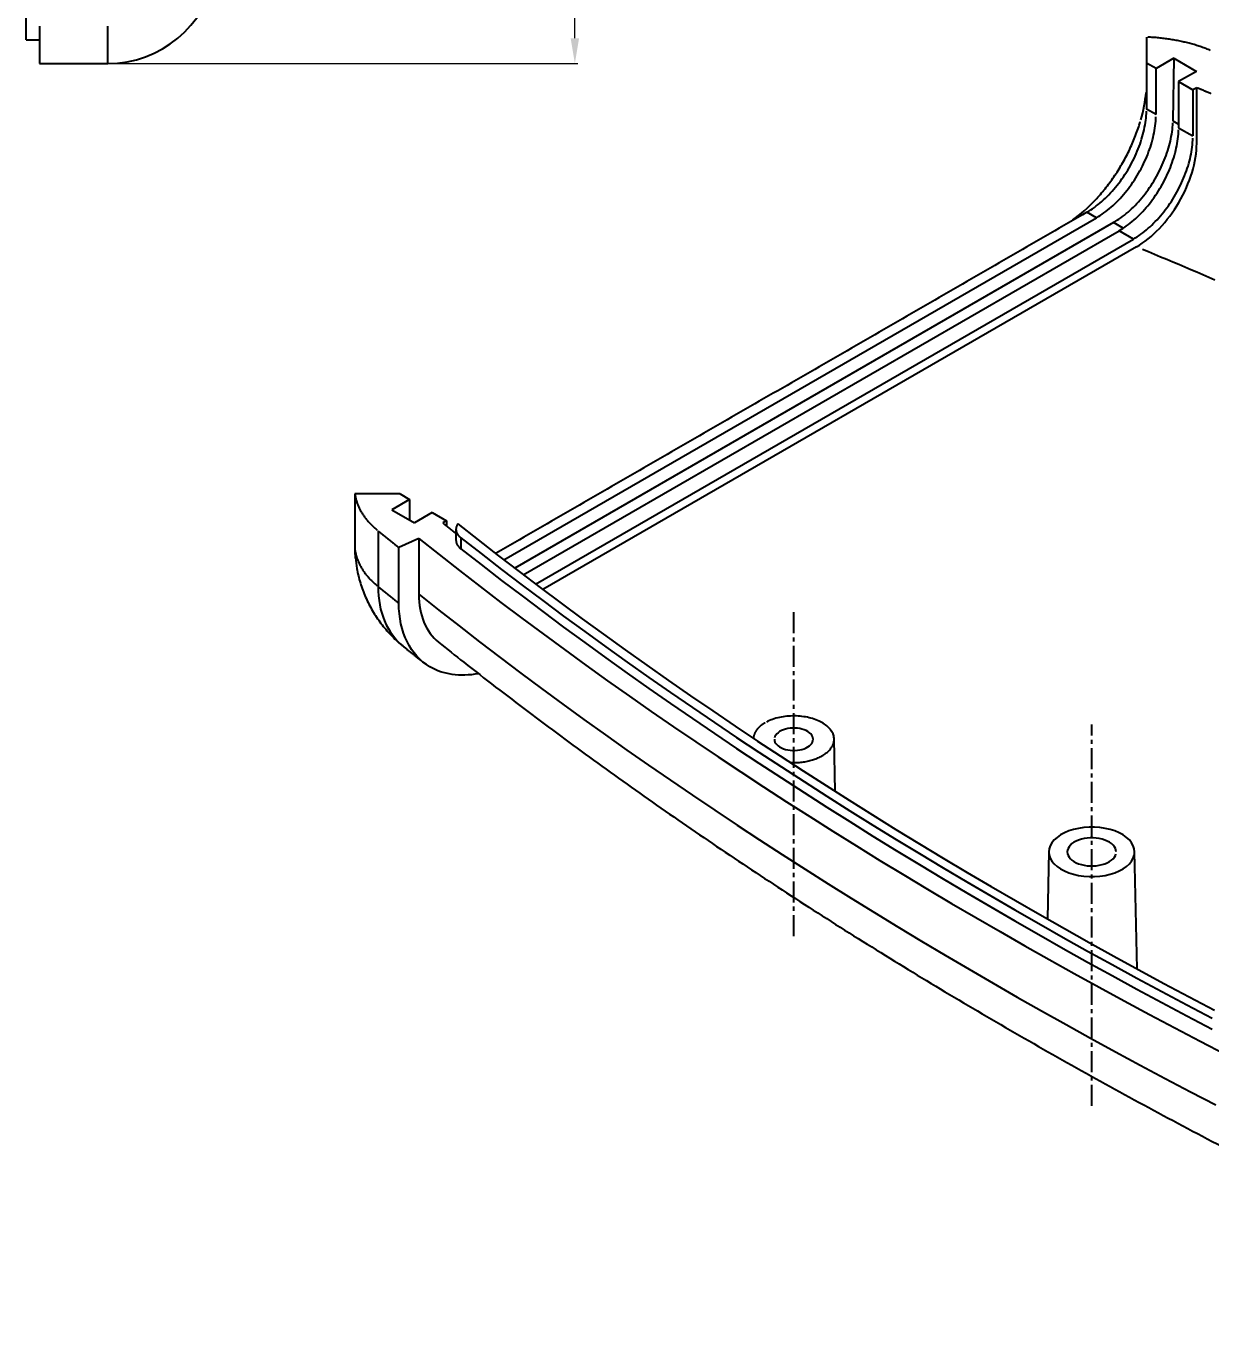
# Model space of a CAD drawing. Extents: x 129 to 859, y 362 to 693.
# Drawn here: x 349 to 419.3, y 374.2 to 451.8 of the extents above; entities that cross this region are included whole.
import ezdxf

# ---------------------------------------------------------------- set-up
doc = ezdxf.new("R2010")
doc.units = 0
doc.header["$MEASUREMENT"] = 0
doc.linetypes.add('CENTER', pattern=[2, 1.25, -0.25, 0.25, -0.25])
doc.layers.add('1', color=7, linetype='Continuous')
doc.layers.add('12', color=7, linetype='Continuous')
doc.dimstyles.get("Standard").update_dxf_attribs({"dimtxt": 0.18, "dimasz": 0.18, "dimexe": 0.18, "dimexo": 0.0625, "dimgap": 0.09, "dimtad": 0, "dimtih": 1, "dimtoh": 1, "dimdec": 4, "dimzin": 0, "dimdsep": 46, "dimtxsty": 'Standard', "dimcen": 0.09, "dimadec": 0, "dimazin": 0, "dimtfac": 1, "dimtdec": 4, "dimtofl": 0, "dimtmove": 0, "dimatfit": 3, "dimfxl": 0, "dimtolj": 1, "dimtzin": 0, "dimarcsym": 0})

# ---------------------------------------------------------------- blocks, each defined once
blk = doc.blocks.new('*D9')
at = {"color": 0, "linetype": 'Continuous', "lineweight": 0}
for p, q in [((349.824, 525.616), (381.736, 525.616)), ((381.556, 524.116), (381.556, 489.706)), ((381.556, 451.116), (381.556, 485.526)), ((349.824, 449.616), (381.736, 449.616))]:
    blk.add_line(p, q, dxfattribs=at)
for points in [[(381.306, 524.116), (381.806, 524.116), (381.556, 525.616)], [(381.306, 451.116), (381.806, 451.116), (381.556, 449.616)]]:
    blk.add_solid(points, dxfattribs=at)
at = {"layer": 'Defpoints', "color": 0, "linetype": 'Continuous', "lineweight": 0}
for p in [(349.762, 525.616), (349.762, 449.616), (381.556, 449.616)]:
    blk.add_point(p, dxfattribs=at)
at = {"color": 0, "linetype": 'Continuous', "lineweight": 0, "insert": (381.556, 487.616), "char_height": 4, "attachment_point": 5}
blk.add_mtext('\\A1;76.00', dxfattribs=at)

msp = doc.modelspace()

# ---------------------------------------------------------------- linework, layer by layer
at = {"layer": '1', "color": 43, "linetype": 'CENTER'}
for p, q in [((394.556, 397.772), (394.556, 417.042)), ((412.257, 387.686), (412.257, 410.349))]:
    msp.add_line(p, q, dxfattribs=at)
at = {"layer": '12', "color": 252, "linetype": 'Continuous'}
for p, q in [((348.962, 451.016), (348.962, 454.924)), ((349.762, 451.838), (349.762, 449.616)), ((353.812, 449.616), (353.812, 451.838)), ((415.51, 451.191), (415.51, 449.641)), ((348.962, 451.016), (349.762, 451.016)), ((349.762, 449.616), (353.812, 449.616)), ((416.075, 449.315), (415.51, 449.641)), ((415.51, 449.641), (415.51, 446.906)), ((417.136, 449.927), (416.075, 449.315)), ((417.136, 449.927), (417.08, 446.218)), ((417.136, 449.927), (418.48, 449.151)), ((416.075, 446.579), (416.075, 449.315)), ((418.48, 449.151), (417.419, 448.539)), ((417.419, 448.539), (418.267, 448.049)), ((417.419, 448.539), (417.419, 445.804)), ((418.492, 448.179), (418.267, 448.049)), ((418.267, 448.049), (418.267, 445.314)), ((418.492, 444.872), (418.492, 448.179)), ((416.075, 446.579), (415.51, 446.906)), ((417.08, 446.218), (417.419, 446.022)), ((417.419, 445.804), (418.267, 445.314)), ((377.334, 420.13), (412.54, 440.456)), ((412.54, 440.456), (411.974, 440.782)), ((413.545, 440.165), (377.982, 419.633)), ((378.49, 419.245), (413.883, 439.68)), ((414.127, 439.83), (413.545, 440.165)), ((414.732, 439.19), (413.883, 439.68)), ((379.223, 418.689), (414.732, 439.19)), ((414.91, 438.721), (379.653, 418.366)), ((371.174, 424.044), (368.491, 424.044)), ((368.491, 424.044), (368.491, 421.309)), ((371.174, 424.044), (371.74, 423.717)), ((371.74, 423.717), (370.679, 423.105)), ((371.74, 423.717), (371.74, 422.493)), ((370.679, 423.105), (372.023, 422.329)), ((373.083, 422.942), (372.023, 422.329)), ((373.083, 422.942), (373.932, 422.452)), ((373.932, 422.452), (373.707, 422.322)), ((373.932, 422.452), (373.932, 422.143)), ((369.867, 421.847), (369.867, 418.54)), ((374.494, 421.947), (374.494, 421.294)), ((372.281, 421.391), (371.098, 420.858)), ((371.098, 417.551), (371.098, 420.858)), ((372.281, 421.391), (372.281, 418.085)), ((374.785, 421.434), (374.785, 420.781)), ((397.023, 406.369), (396.956, 409.484)), ((409.708, 402.792), (409.623, 398.791)), ((414.955, 395.824), (414.806, 402.792))]:
    msp.add_line(p, q, dxfattribs=at)
for points in [[(419.315, 450.396, 0), (419.249, 450.423, 0), (419.181, 450.45, 0), (419.113, 450.476, 0), (419.045, 450.502, 0), (418.976, 450.528, 0), (418.906, 450.553, 0), (418.836, 450.578, 0), (418.766, 450.602, 0), (418.695, 450.626, 0), (418.624, 450.649, 0), (418.552, 450.672, 0), (418.48, 450.695, 0), (418.408, 450.717, 0), (418.335, 450.738, 0), (418.261, 450.759, 0), (418.187, 450.78, 0), (418.113, 450.8, 0), (418.039, 450.82, 0), (417.964, 450.839, 0), (417.889, 450.858, 0), (417.813, 450.876, 0), (417.737, 450.894, 0), (417.661, 450.911, 0), (417.584, 450.928, 0), (417.507, 450.944, 0), (417.43, 450.96, 0), (417.352, 450.975, 0), (417.275, 450.99, 0), (417.197, 451.005, 0), (417.118, 451.019, 0), (417.04, 451.032, 0), (416.961, 451.045, 0), (416.882, 451.057, 0), (416.802, 451.069, 0), (416.723, 451.08, 0), (416.643, 451.091, 0), (416.563, 451.102, 0), (416.483, 451.112, 0), (416.403, 451.121, 0), (416.322, 451.13, 0), (416.241, 451.138, 0), (416.161, 451.146, 0), (416.08, 451.153, 0), (415.999, 451.16, 0), (415.917, 451.167, 0), (415.836, 451.172, 0), (415.755, 451.178, 0), (415.673, 451.183, 0), (415.591, 451.187, 0)], [(419.353, 447.819, 0), (419.329, 447.829, 0), (419.304, 447.839, 0), (419.279, 447.85, 0), (419.255, 447.86, 0), (419.23, 447.87, 0), (419.206, 447.88, 0), (419.181, 447.891, 0), (419.157, 447.901, 0), (419.132, 447.911, 0), (419.107, 447.922, 0), (419.083, 447.932, 0), (419.058, 447.942, 0), (419.034, 447.953, 0), (419.009, 447.963, 0), (418.984, 447.973, 0), (418.96, 447.983, 0), (418.935, 447.994, 0), (418.911, 448.004, 0), (418.886, 448.014, 0), (418.861, 448.025, 0), (418.837, 448.035, 0), (418.812, 448.045, 0), (418.787, 448.055, 0), (418.763, 448.066, 0), (418.738, 448.076, 0), (418.714, 448.086, 0), (418.689, 448.096, 0), (418.664, 448.107, 0), (418.64, 448.117, 0), (418.615, 448.127, 0), (418.59, 448.138, 0), (418.566, 448.148, 0), (418.541, 448.158, 0), (418.517, 448.168, 0)], [(411.974, 440.782, 0), (412.085, 440.848, 0), (412.196, 440.918, 0), (412.307, 440.992, 0), (412.417, 441.07, 0), (412.527, 441.152, 0), (412.637, 441.237, 0), (412.745, 441.326, 0), (412.853, 441.418, 0), (412.961, 441.514, 0), (413.067, 441.613, 0), (413.172, 441.715, 0), (413.276, 441.82, 0), (413.378, 441.929, 0), (413.48, 442.04, 0), (413.579, 442.154, 0), (413.677, 442.271, 0), (413.774, 442.39, 0), (413.869, 442.511, 0), (413.961, 442.635, 0), (414.052, 442.762, 0), (414.141, 442.89, 0), (414.228, 443.02, 0), (414.312, 443.152, 0), (414.394, 443.286, 0), (414.474, 443.421, 0), (414.551, 443.558, 0), (414.626, 443.696, 0), (414.698, 443.835, 0), (414.768, 443.975, 0), (414.834, 444.116, 0), (414.898, 444.258, 0), (414.959, 444.401, 0), (415.017, 444.543, 0), (415.072, 444.687, 0), (415.124, 444.83, 0), (415.173, 444.973, 0), (415.219, 445.117, 0), (415.261, 445.26, 0), (415.301, 445.402, 0), (415.337, 445.544, 0), (415.369, 445.686, 0), (415.399, 445.826, 0), (415.425, 445.966, 0), (415.447, 446.105, 0), (415.466, 446.242, 0), (415.482, 446.378, 0), (415.494, 446.513, 0), (415.503, 446.646, 0), (415.508, 446.777, 0)], [(412.54, 440.456, 0), (412.651, 440.522, 0), (412.762, 440.592, 0), (412.873, 440.666, 0), (412.983, 440.744, 0), (413.093, 440.825, 0), (413.202, 440.91, 0), (413.311, 440.999, 0), (413.419, 441.091, 0), (413.526, 441.187, 0), (413.632, 441.286, 0), (413.737, 441.388, 0), (413.841, 441.494, 0), (413.944, 441.602, 0), (414.045, 441.713, 0), (414.145, 441.827, 0), (414.243, 441.944, 0), (414.34, 442.063, 0), (414.434, 442.185, 0), (414.527, 442.309, 0), (414.618, 442.435, 0), (414.707, 442.563, 0), (414.793, 442.694, 0), (414.878, 442.826, 0), (414.96, 442.959, 0), (415.04, 443.095, 0), (415.117, 443.231, 0), (415.192, 443.369, 0), (415.264, 443.509, 0), (415.333, 443.649, 0), (415.4, 443.79, 0), (415.464, 443.932, 0), (415.525, 444.074, 0), (415.583, 444.217, 0), (415.638, 444.36, 0), (415.69, 444.503, 0), (415.739, 444.647, 0), (415.785, 444.79, 0), (415.827, 444.933, 0), (415.866, 445.076, 0), (415.902, 445.218, 0), (415.935, 445.359, 0), (415.964, 445.5, 0), (415.99, 445.64, 0), (416.013, 445.778, 0), (416.032, 445.916, 0), (416.047, 446.052, 0), (416.06, 446.186, 0), (416.068, 446.319, 0), (416.074, 446.45, 0)], [(412.483, 441.525, 0), (412.556, 441.604, 0), (412.628, 441.683, 0), (412.7, 441.763, 0), (412.771, 441.844, 0), (412.842, 441.927, 0), (412.912, 442.01, 0), (412.981, 442.094, 0), (413.05, 442.179, 0), (413.118, 442.265, 0), (413.185, 442.352, 0), (413.252, 442.439, 0), (413.318, 442.528, 0), (413.384, 442.617, 0), (413.448, 442.707, 0), (413.512, 442.798, 0), (413.575, 442.89, 0), (413.638, 442.982, 0), (413.699, 443.075, 0), (413.76, 443.169, 0), (413.82, 443.263, 0), (413.879, 443.358, 0), (413.938, 443.454, 0), (413.995, 443.55, 0), (414.052, 443.646, 0), (414.107, 443.743, 0), (414.162, 443.841, 0), (414.216, 443.939, 0), (414.269, 444.038, 0), (414.321, 444.137, 0), (414.372, 444.236, 0), (414.422, 444.336, 0), (414.471, 444.436, 0), (414.519, 444.537, 0), (414.566, 444.637, 0), (414.612, 444.738, 0), (414.657, 444.839, 0), (414.701, 444.941, 0), (414.744, 445.043, 0), (414.786, 445.144, 0), (414.826, 445.246, 0), (414.866, 445.348, 0), (414.904, 445.45, 0), (414.942, 445.553, 0), (414.978, 445.655, 0), (415.013, 445.757, 0), (415.047, 445.859, 0), (415.08, 445.961, 0), (415.112, 446.064, 0), (415.142, 446.166, 0)], [(413.545, 440.165, 0), (413.655, 440.231, 0), (413.765, 440.3, 0), (413.874, 440.373, 0), (413.984, 440.45, 0), (414.092, 440.53, 0), (414.201, 440.614, 0), (414.308, 440.702, 0), (414.415, 440.793, 0), (414.521, 440.887, 0), (414.626, 440.985, 0), (414.73, 441.086, 0), (414.833, 441.189, 0), (414.935, 441.296, 0), (415.035, 441.406, 0), (415.134, 441.518, 0), (415.231, 441.633, 0), (415.327, 441.75, 0), (415.421, 441.87, 0), (415.513, 441.992, 0), (415.604, 442.117, 0), (415.692, 442.243, 0), (415.778, 442.371, 0), (415.862, 442.502, 0), (415.944, 442.633, 0), (416.024, 442.767, 0), (416.101, 442.902, 0), (416.175, 443.038, 0), (416.247, 443.175, 0), (416.317, 443.313, 0), (416.384, 443.453, 0), (416.448, 443.593, 0), (416.509, 443.733, 0), (416.568, 443.874, 0), (416.623, 444.016, 0), (416.676, 444.158, 0), (416.725, 444.299, 0), (416.772, 444.441, 0), (416.815, 444.583, 0), (416.855, 444.724, 0), (416.892, 444.865, 0), (416.926, 445.005, 0), (416.957, 445.144, 0), (416.984, 445.283, 0), (417.008, 445.42, 0), (417.028, 445.557, 0), (417.046, 445.692, 0), (417.059, 445.826, 0), (417.07, 445.958, 0), (417.077, 446.089, 0)], [(413.883, 439.68, 0), (413.994, 439.746, 0), (414.105, 439.816, 0), (414.216, 439.89, 0), (414.326, 439.968, 0), (414.436, 440.049, 0), (414.546, 440.135, 0), (414.655, 440.223, 0), (414.763, 440.316, 0), (414.87, 440.411, 0), (414.976, 440.51, 0), (415.081, 440.613, 0), (415.185, 440.718, 0), (415.287, 440.826, 0), (415.389, 440.938, 0), (415.488, 441.052, 0), (415.587, 441.168, 0), (415.683, 441.287, 0), (415.778, 441.409, 0), (415.871, 441.533, 0), (415.961, 441.659, 0), (416.05, 441.788, 0), (416.137, 441.918, 0), (416.221, 442.05, 0), (416.304, 442.184, 0), (416.383, 442.319, 0), (416.461, 442.456, 0), (416.535, 442.594, 0), (416.608, 442.733, 0), (416.677, 442.873, 0), (416.744, 443.014, 0), (416.808, 443.156, 0), (416.868, 443.298, 0), (416.927, 443.441, 0), (416.982, 443.584, 0), (417.034, 443.728, 0), (417.082, 443.871, 0), (417.128, 444.014, 0), (417.171, 444.157, 0), (417.21, 444.3, 0), (417.246, 444.442, 0), (417.278, 444.584, 0), (417.308, 444.724, 0), (417.334, 444.864, 0), (417.356, 445.002, 0), (417.375, 445.14, 0), (417.391, 445.276, 0), (417.403, 445.41, 0), (417.412, 445.543, 0), (417.417, 445.674, 0)], [(414.732, 439.19, 0), (414.843, 439.256, 0), (414.954, 439.326, 0), (415.065, 439.4, 0), (415.175, 439.478, 0), (415.285, 439.56, 0), (415.394, 439.645, 0), (415.503, 439.734, 0), (415.611, 439.826, 0), (415.718, 439.922, 0), (415.824, 440.021, 0), (415.929, 440.123, 0), (416.033, 440.228, 0), (416.136, 440.336, 0), (416.237, 440.448, 0), (416.337, 440.562, 0), (416.435, 440.678, 0), (416.532, 440.798, 0), (416.626, 440.919, 0), (416.719, 441.043, 0), (416.81, 441.169, 0), (416.899, 441.298, 0), (416.986, 441.428, 0), (417.07, 441.56, 0), (417.152, 441.694, 0), (417.232, 441.829, 0), (417.309, 441.966, 0), (417.384, 442.104, 0), (417.456, 442.243, 0), (417.525, 442.383, 0), (417.592, 442.524, 0), (417.656, 442.666, 0), (417.717, 442.808, 0), (417.775, 442.951, 0), (417.83, 443.094, 0), (417.882, 443.238, 0), (417.931, 443.381, 0), (417.977, 443.524, 0), (418.019, 443.668, 0), (418.058, 443.81, 0), (418.094, 443.952, 0), (418.127, 444.094, 0), (418.156, 444.234, 0), (418.182, 444.374, 0), (418.205, 444.513, 0), (418.224, 444.65, 0), (418.24, 444.786, 0), (418.252, 444.92, 0), (418.26, 445.053, 0), (418.266, 445.184, 0)], [(419.574, 436.752, 0), (419.218, 436.905, 0), (418.861, 437.058, 0), (418.503, 437.211, 0), (418.146, 437.363, 0), (417.787, 437.515, 0), (417.429, 437.667, 0), (417.07, 437.818, 0), (416.711, 437.969, 0), (416.351, 438.12, 0), (415.992, 438.271, 0), (415.631, 438.421, 0), (415.271, 438.571, 0)], [(368.491, 424.044, 0), (368.497, 423.997, 0), (368.504, 423.95, 0), (368.513, 423.903, 0), (368.522, 423.856, 0), (368.532, 423.809, 0), (368.543, 423.762, 0), (368.555, 423.715, 0), (368.567, 423.668, 0), (368.581, 423.622, 0), (368.595, 423.575, 0), (368.611, 423.528, 0), (368.627, 423.482, 0), (368.644, 423.436, 0), (368.662, 423.39, 0), (368.681, 423.344, 0), (368.701, 423.298, 0), (368.721, 423.252, 0), (368.743, 423.206, 0), (368.765, 423.161, 0), (368.788, 423.115, 0), (368.812, 423.07, 0), (368.837, 423.025, 0), (368.863, 422.98, 0), (368.89, 422.935, 0), (368.917, 422.891, 0), (368.945, 422.846, 0), (368.975, 422.802, 0), (369.005, 422.758, 0), (369.035, 422.714, 0), (369.067, 422.671, 0), (369.099, 422.627, 0), (369.133, 422.584, 0), (369.167, 422.541, 0), (369.202, 422.498, 0), (369.237, 422.455, 0), (369.274, 422.413, 0), (369.311, 422.371, 0), (369.349, 422.329, 0), (369.388, 422.287, 0), (369.428, 422.246, 0), (369.468, 422.205, 0), (369.51, 422.164, 0), (369.552, 422.123, 0), (369.594, 422.083, 0), (369.638, 422.043, 0), (369.682, 422.003, 0), (369.727, 421.964, 0), (369.773, 421.924, 0), (369.82, 421.885, 0)], [(369.867, 421.847, 0), (369.891, 421.827, 0), (369.916, 421.807, 0), (369.941, 421.787, 0), (369.965, 421.767, 0), (369.99, 421.748, 0), (370.014, 421.728, 0), (370.039, 421.708, 0), (370.063, 421.688, 0), (370.088, 421.668, 0), (370.112, 421.649, 0), (370.137, 421.629, 0), (370.162, 421.609, 0), (370.186, 421.589, 0), (370.211, 421.569, 0), (370.235, 421.55, 0), (370.26, 421.53, 0), (370.284, 421.51, 0), (370.309, 421.49, 0), (370.334, 421.47, 0), (370.358, 421.451, 0), (370.383, 421.431, 0), (370.408, 421.411, 0), (370.432, 421.391, 0), (370.457, 421.371, 0), (370.481, 421.352, 0), (370.506, 421.332, 0), (370.531, 421.312, 0), (370.555, 421.292, 0), (370.58, 421.273, 0), (370.605, 421.253, 0), (370.629, 421.233, 0), (370.654, 421.213, 0), (370.679, 421.194, 0), (370.703, 421.174, 0), (370.728, 421.154, 0), (370.753, 421.134, 0), (370.777, 421.115, 0), (370.802, 421.095, 0), (370.827, 421.075, 0), (370.851, 421.055, 0), (370.876, 421.036, 0), (370.901, 421.016, 0), (370.925, 420.996, 0), (370.95, 420.976, 0), (370.975, 420.957, 0), (371, 420.937, 0), (371.024, 420.917, 0), (371.049, 420.897, 0), (371.074, 420.878, 0)], [(373.707, 422.322, 0), (373.723, 422.31, 0), (373.739, 422.297, 0), (373.754, 422.285, 0), (373.77, 422.272, 0), (373.786, 422.259, 0), (373.801, 422.247, 0), (373.817, 422.234, 0), (373.833, 422.222, 0), (373.848, 422.209, 0), (373.864, 422.197, 0), (373.88, 422.184, 0), (373.896, 422.172, 0), (373.911, 422.159, 0), (373.927, 422.147, 0), (373.943, 422.134, 0), (373.958, 422.121, 0), (373.974, 422.109, 0), (373.99, 422.096, 0), (374.006, 422.084, 0), (374.021, 422.071, 0), (374.037, 422.059, 0), (374.053, 422.046, 0), (374.068, 422.034, 0), (374.084, 422.021, 0), (374.1, 422.009, 0), (374.116, 421.996, 0), (374.131, 421.984, 0), (374.147, 421.971, 0), (374.163, 421.959, 0), (374.179, 421.946, 0), (374.194, 421.933, 0), (374.21, 421.921, 0), (374.226, 421.908, 0), (374.241, 421.896, 0), (374.257, 421.883, 0), (374.273, 421.871, 0), (374.289, 421.858, 0), (374.304, 421.846, 0), (374.32, 421.833, 0), (374.336, 421.821, 0), (374.352, 421.808, 0), (374.367, 421.796, 0), (374.383, 421.783, 0), (374.399, 421.771, 0), (374.415, 421.758, 0), (374.431, 421.746, 0), (374.446, 421.733, 0), (374.462, 421.721, 0), (374.478, 421.708, 0)], [(374.599, 422.265, 0), (374.588, 422.249, 0), (374.578, 422.233, 0), (374.568, 422.216, 0), (374.559, 422.199, 0), (374.55, 422.183, 0), (374.542, 422.166, 0), (374.535, 422.149, 0), (374.528, 422.132, 0), (374.522, 422.114, 0), (374.516, 422.097, 0), (374.511, 422.08, 0), (374.507, 422.063, 0), (374.503, 422.045, 0), (374.5, 422.028, 0), (374.498, 422.011, 0), (374.496, 421.993, 0), (374.494, 421.976, 0), (374.494, 421.958, 0), (374.494, 421.941, 0), (374.494, 421.923, 0), (374.495, 421.906, 0), (374.497, 421.888, 0), (374.499, 421.871, 0), (374.502, 421.853, 0), (374.506, 421.836, 0), (374.51, 421.819, 0), (374.515, 421.801, 0), (374.52, 421.784, 0), (374.526, 421.767, 0), (374.533, 421.75, 0), (374.54, 421.733, 0), (374.548, 421.716, 0), (374.556, 421.699, 0), (374.565, 421.682, 0), (374.575, 421.666, 0), (374.585, 421.649, 0), (374.596, 421.633, 0), (374.607, 421.617, 0), (374.619, 421.601, 0), (374.631, 421.585, 0), (374.644, 421.569, 0), (374.657, 421.553, 0), (374.672, 421.538, 0), (374.686, 421.522, 0), (374.701, 421.507, 0), (374.717, 421.492, 0), (374.733, 421.477, 0), (374.75, 421.463, 0), (374.767, 421.448, 0)], [(374.599, 422.265, 0), (375.806, 421.315, 0), (377.024, 420.368, 0), (378.252, 419.426, 0), (379.49, 418.488, 0), (380.738, 417.555, 0), (381.996, 416.626, 0), (383.263, 415.702, 0), (384.541, 414.782, 0), (385.829, 413.867, 0), (387.126, 412.957, 0), (388.433, 412.051, 0), (389.75, 411.15, 0), (391.077, 410.253, 0), (392.413, 409.362, 0), (393.758, 408.475, 0), (395.113, 407.593, 0), (396.478, 406.716, 0), (397.852, 405.844, 0), (399.235, 404.976, 0), (400.628, 404.114, 0), (402.03, 403.257, 0), (403.441, 402.404, 0), (404.861, 401.557, 0), (406.29, 400.715, 0), (407.728, 399.878, 0), (409.175, 399.046, 0), (410.631, 398.219, 0), (412.096, 397.398, 0), (413.57, 396.582, 0), (415.052, 395.771, 0), (416.543, 394.965, 0), (418.043, 394.165, 0), (419.551, 393.37, 0)], [(372.281, 421.391, 0), (373.487, 420.436, 0), (374.703, 419.484, 0), (375.929, 418.537, 0), (377.165, 417.594, 0), (378.411, 416.656, 0), (379.668, 415.722, 0), (380.934, 414.793, 0), (382.21, 413.868, 0), (383.496, 412.948, 0), (384.792, 412.032, 0), (386.097, 411.121, 0), (387.413, 410.215, 0), (388.738, 409.313, 0), (390.072, 408.416, 0), (391.416, 407.524, 0), (392.77, 406.637, 0), (394.133, 405.754, 0), (395.506, 404.876, 0), (396.888, 404.004, 0), (398.279, 403.136, 0), (399.679, 402.273, 0), (401.089, 401.415, 0), (402.508, 400.563, 0), (403.936, 399.715, 0), (405.373, 398.873, 0), (406.819, 398.035, 0), (408.274, 397.203, 0), (409.737, 396.376, 0), (411.21, 395.554, 0), (412.691, 394.738, 0), (414.181, 393.926, 0), (415.68, 393.12, 0), (417.187, 392.32, 0), (418.703, 391.525, 0), (420.227, 390.735, 0)], [(374.494, 421.294, 0), (374.494, 421.283, 0), (374.494, 421.272, 0), (374.495, 421.261, 0), (374.496, 421.25, 0), (374.497, 421.239, 0), (374.498, 421.228, 0), (374.499, 421.217, 0), (374.501, 421.206, 0), (374.503, 421.195, 0), (374.506, 421.184, 0), (374.508, 421.173, 0), (374.511, 421.162, 0), (374.514, 421.152, 0), (374.517, 421.141, 0), (374.521, 421.13, 0), (374.524, 421.119, 0), (374.528, 421.108, 0), (374.532, 421.098, 0), (374.537, 421.087, 0), (374.541, 421.076, 0), (374.546, 421.066, 0), (374.551, 421.055, 0), (374.557, 421.045, 0), (374.562, 421.034, 0), (374.568, 421.024, 0), (374.574, 421.013, 0), (374.58, 421.003, 0), (374.587, 420.993, 0), (374.594, 420.982, 0), (374.601, 420.972, 0), (374.608, 420.962, 0), (374.615, 420.952, 0), (374.623, 420.942, 0), (374.631, 420.932, 0), (374.639, 420.922, 0), (374.647, 420.912, 0), (374.655, 420.902, 0), (374.664, 420.893, 0), (374.673, 420.883, 0), (374.682, 420.873, 0), (374.691, 420.864, 0), (374.701, 420.854, 0), (374.711, 420.845, 0), (374.721, 420.835, 0), (374.731, 420.826, 0), (374.741, 420.817, 0), (374.752, 420.808, 0), (374.762, 420.799, 0), (374.773, 420.79, 0)], [(374.785, 421.434, 0), (375.986, 420.496, 0), (377.197, 419.562, 0), (378.418, 418.632, 0), (379.649, 417.707, 0), (380.889, 416.785, 0), (382.14, 415.869, 0), (383.4, 414.957, 0), (384.67, 414.049, 0), (385.949, 413.145, 0), (387.238, 412.247, 0), (388.536, 411.353, 0), (389.844, 410.463, 0), (391.161, 409.578, 0), (392.488, 408.698, 0), (393.823, 407.822, 0), (395.169, 406.951, 0), (396.523, 406.085, 0), (397.886, 405.224, 0), (399.259, 404.368, 0), (400.641, 403.516, 0), (402.031, 402.67, 0), (403.431, 401.828, 0), (404.839, 400.991, 0), (406.257, 400.159, 0), (407.683, 399.332, 0), (409.117, 398.511, 0), (410.561, 397.694, 0), (412.013, 396.883, 0), (413.474, 396.076, 0), (414.943, 395.275, 0), (416.421, 394.479, 0), (417.907, 393.688, 0), (419.401, 392.903, 0)], [(368.489, 420.752, 0), (368.495, 420.704, 0), (368.502, 420.657, 0), (368.51, 420.609, 0), (368.519, 420.562, 0), (368.529, 420.515, 0), (368.54, 420.468, 0), (368.551, 420.42, 0), (368.564, 420.373, 0), (368.577, 420.326, 0), (368.592, 420.28, 0), (368.607, 420.233, 0), (368.623, 420.186, 0), (368.64, 420.139, 0), (368.658, 420.093, 0), (368.677, 420.047, 0), (368.697, 420, 0), (368.717, 419.954, 0), (368.739, 419.908, 0), (368.761, 419.863, 0), (368.784, 419.817, 0), (368.808, 419.771, 0), (368.833, 419.726, 0), (368.859, 419.681, 0), (368.885, 419.636, 0), (368.913, 419.591, 0), (368.941, 419.546, 0), (368.97, 419.502, 0), (369, 419.457, 0), (369.031, 419.413, 0), (369.063, 419.369, 0), (369.096, 419.325, 0), (369.129, 419.282, 0), (369.163, 419.238, 0), (369.198, 419.195, 0), (369.234, 419.153, 0), (369.271, 419.11, 0), (369.308, 419.067, 0), (369.347, 419.025, 0), (369.386, 418.983, 0), (369.426, 418.942, 0), (369.466, 418.9, 0), (369.508, 418.859, 0), (369.55, 418.818, 0), (369.593, 418.778, 0), (369.637, 418.737, 0), (369.681, 418.697, 0), (369.727, 418.657, 0), (369.773, 418.618, 0), (369.819, 418.579, 0)], [(374.785, 420.781, 0), (375.986, 419.843, 0), (377.197, 418.909, 0), (378.418, 417.979, 0), (379.649, 417.053, 0), (380.889, 416.132, 0), (382.14, 415.216, 0), (383.4, 414.303, 0), (384.67, 413.396, 0), (385.949, 412.492, 0), (387.238, 411.594, 0), (388.536, 410.699, 0), (389.844, 409.81, 0), (391.161, 408.925, 0), (392.488, 408.045, 0), (393.823, 407.169, 0), (395.169, 406.298, 0), (396.523, 405.432, 0), (397.886, 404.571, 0), (399.259, 403.715, 0), (400.641, 402.863, 0), (402.031, 402.016, 0), (403.431, 401.175, 0), (404.839, 400.338, 0), (406.257, 399.506, 0), (407.683, 398.679, 0), (409.117, 397.858, 0), (410.561, 397.041, 0), (412.013, 396.229, 0), (413.474, 395.423, 0), (414.943, 394.622, 0), (416.421, 393.826, 0), (417.907, 393.035, 0), (419.401, 392.25, 0)], [(369.867, 418.54, 0), (369.891, 418.52, 0), (369.916, 418.5, 0), (369.941, 418.48, 0), (369.965, 418.461, 0), (369.99, 418.441, 0), (370.014, 418.421, 0), (370.039, 418.401, 0), (370.063, 418.381, 0), (370.088, 418.362, 0), (370.112, 418.342, 0), (370.137, 418.322, 0), (370.162, 418.302, 0), (370.186, 418.282, 0), (370.211, 418.263, 0), (370.235, 418.243, 0), (370.26, 418.223, 0), (370.284, 418.203, 0), (370.309, 418.183, 0), (370.334, 418.164, 0), (370.358, 418.144, 0), (370.383, 418.124, 0), (370.408, 418.104, 0), (370.432, 418.084, 0), (370.457, 418.065, 0), (370.481, 418.045, 0), (370.506, 418.025, 0), (370.531, 418.005, 0), (370.555, 417.986, 0), (370.58, 417.966, 0), (370.605, 417.946, 0), (370.629, 417.926, 0), (370.654, 417.907, 0), (370.679, 417.887, 0), (370.703, 417.867, 0), (370.728, 417.847, 0), (370.753, 417.827, 0), (370.777, 417.808, 0), (370.802, 417.788, 0), (370.827, 417.768, 0), (370.851, 417.748, 0), (370.876, 417.729, 0), (370.901, 417.709, 0), (370.925, 417.689, 0), (370.95, 417.669, 0), (370.975, 417.65, 0), (371, 417.63, 0), (371.024, 417.61, 0), (371.049, 417.591, 0), (371.074, 417.571, 0)], [(372.281, 418.085, 0), (373.473, 417.14, 0), (374.675, 416.199, 0), (375.887, 415.262, 0), (377.109, 414.33, 0), (378.341, 413.402, 0), (379.583, 412.478, 0), (380.834, 411.559, 0), (382.095, 410.644, 0), (383.366, 409.734, 0), (384.646, 408.828, 0), (385.936, 407.926, 0), (387.235, 407.03, 0), (388.544, 406.138, 0), (389.862, 405.25, 0), (391.189, 404.367, 0), (392.526, 403.489, 0), (393.872, 402.615, 0), (395.228, 401.747, 0), (396.592, 400.883, 0), (397.966, 400.024, 0), (399.348, 399.17, 0), (400.74, 398.32, 0), (402.14, 397.476, 0), (403.55, 396.636, 0), (404.968, 395.802, 0), (406.395, 394.972, 0), (407.831, 394.148, 0), (409.276, 393.329, 0), (410.729, 392.514, 0), (412.191, 391.705, 0), (413.661, 390.901, 0), (415.14, 390.103, 0), (416.627, 389.309, 0), (418.123, 388.521, 0), (419.627, 387.738, 0)], [(396.956, 409.467, 0), (396.953, 409.532, 0), (396.945, 409.597, 0), (396.932, 409.662, 0), (396.914, 409.727, 0), (396.89, 409.79, 0), (396.861, 409.853, 0), (396.827, 409.916, 0), (396.788, 409.977, 0), (396.743, 410.037, 0), (396.695, 410.096, 0), (396.641, 410.153, 0), (396.582, 410.209, 0), (396.52, 410.264, 0), (396.452, 410.316, 0), (396.381, 410.367, 0), (396.306, 410.415, 0), (396.226, 410.462, 0), (396.143, 410.506, 0), (396.057, 410.548, 0), (395.967, 410.588, 0), (395.874, 410.625, 0), (395.778, 410.66, 0), (395.679, 410.691, 0), (395.578, 410.721, 0), (395.475, 410.747, 0), (395.369, 410.771, 0), (395.262, 410.791, 0), (395.153, 410.809, 0), (395.043, 410.824, 0), (394.932, 410.835, 0), (394.819, 410.844, 0), (394.707, 410.85, 0), (394.594, 410.852, 0), (394.481, 410.852, 0), (394.368, 410.848, 0), (394.255, 410.842, 0), (394.143, 410.832, 0), (394.033, 410.819, 0), (393.923, 410.803, 0), (393.814, 410.785, 0), (393.708, 410.763, 0), (393.603, 410.739, 0), (393.5, 410.711, 0), (393.4, 410.681, 0), (393.302, 410.648, 0), (393.207, 410.613, 0), (393.115, 410.575, 0), (393.026, 410.535, 0), (392.941, 410.492, 0)], [(392.859, 410.447, 0), (392.834, 410.432, 0), (392.81, 410.417, 0), (392.785, 410.402, 0), (392.762, 410.387, 0), (392.738, 410.372, 0), (392.715, 410.356, 0), (392.693, 410.34, 0), (392.671, 410.324, 0), (392.649, 410.308, 0), (392.628, 410.292, 0), (392.607, 410.275, 0), (392.586, 410.258, 0), (392.566, 410.241, 0), (392.546, 410.224, 0), (392.527, 410.207, 0), (392.509, 410.19, 0), (392.49, 410.172, 0), (392.472, 410.154, 0), (392.455, 410.137, 0), (392.438, 410.119, 0), (392.422, 410.1, 0), (392.406, 410.082, 0), (392.39, 410.064, 0), (392.375, 410.045, 0), (392.36, 410.026, 0), (392.346, 410.008, 0), (392.333, 409.989, 0), (392.32, 409.97, 0), (392.307, 409.95, 0), (392.295, 409.931, 0), (392.283, 409.912, 0), (392.272, 409.892, 0), (392.261, 409.873, 0), (392.251, 409.853, 0), (392.242, 409.834, 0), (392.233, 409.814, 0), (392.224, 409.794, 0), (392.216, 409.774, 0), (392.208, 409.754, 0), (392.201, 409.734, 0), (392.194, 409.714, 0), (392.188, 409.693, 0), (392.183, 409.673, 0), (392.178, 409.653, 0), (392.173, 409.633, 0), (392.169, 409.612, 0), (392.166, 409.592, 0), (392.163, 409.571, 0), (392.161, 409.551, 0)], [(393.406, 409.467, 0), (393.415, 409.384, 0), (393.442, 409.302, 0), (393.487, 409.222, 0), (393.548, 409.147, 0), (393.626, 409.077, 0), (393.718, 409.012, 0), (393.823, 408.955, 0), (393.94, 408.906, 0), (394.066, 408.866, 0), (394.201, 408.835, 0), (394.341, 408.815, 0), (394.484, 408.804, 0), (394.628, 408.804, 0), (394.772, 408.815, 0), (394.911, 408.835, 0), (395.046, 408.866, 0), (395.172, 408.906, 0), (395.289, 408.955, 0), (395.394, 409.012, 0), (395.486, 409.077, 0), (395.564, 409.147, 0), (395.625, 409.222, 0), (395.67, 409.302, 0), (395.697, 409.384, 0), (395.706, 409.467, 0), (395.697, 409.55, 0), (395.67, 409.632, 0), (395.625, 409.711, 0), (395.564, 409.787, 0), (395.486, 409.857, 0), (395.394, 409.921, 0), (395.289, 409.978, 0), (395.172, 410.027, 0), (395.046, 410.068, 0), (394.911, 410.098, 0), (394.772, 410.119, 0), (394.628, 410.13, 0), (394.484, 410.13, 0), (394.341, 410.119, 0), (394.201, 410.098, 0), (394.066, 410.068, 0), (393.94, 410.027, 0), (393.823, 409.978, 0), (393.718, 409.921, 0), (393.626, 409.857, 0), (393.548, 409.787, 0), (393.487, 409.711, 0), (393.442, 409.632, 0), (393.415, 409.55, 0)], [(394.354, 408.086, 0), (394.433, 408.083, 0), (394.512, 408.081, 0), (394.592, 408.081, 0), (394.671, 408.083, 0), (394.751, 408.086, 0), (394.83, 408.09, 0), (394.908, 408.096, 0), (394.987, 408.104, 0), (395.065, 408.113, 0), (395.142, 408.123, 0), (395.219, 408.135, 0), (395.295, 408.148, 0), (395.37, 408.163, 0), (395.444, 408.18, 0), (395.517, 408.197, 0), (395.59, 408.216, 0), (395.661, 408.237, 0), (395.731, 408.259, 0), (395.799, 408.282, 0), (395.867, 408.306, 0), (395.932, 408.332, 0), (395.997, 408.359, 0), (396.06, 408.387, 0), (396.121, 408.416, 0), (396.18, 408.447, 0), (396.238, 408.478, 0), (396.293, 408.511, 0), (396.347, 408.545, 0), (396.399, 408.579, 0), (396.449, 408.615, 0), (396.497, 408.652, 0), (396.542, 408.689, 0), (396.586, 408.728, 0), (396.627, 408.767, 0), (396.666, 408.807, 0), (396.703, 408.847, 0), (396.737, 408.889, 0), (396.769, 408.931, 0), (396.799, 408.973, 0), (396.826, 409.017, 0), (396.85, 409.06, 0), (396.872, 409.104, 0), (396.892, 409.149, 0), (396.909, 409.193, 0), (396.923, 409.239, 0), (396.935, 409.284, 0), (396.944, 409.329, 0), (396.951, 409.375, 0), (396.955, 409.421, 0)], [(414.806, 402.774, 0), (414.786, 402.959, 0), (414.726, 403.14, 0), (414.627, 403.316, 0), (414.491, 403.483, 0), (414.319, 403.639, 0), (414.115, 403.782, 0), (413.882, 403.908, 0), (413.623, 404.017, 0), (413.342, 404.106, 0), (413.045, 404.174, 0), (412.735, 404.22, 0), (412.417, 404.243, 0), (412.097, 404.243, 0), (411.779, 404.22, 0), (411.469, 404.174, 0), (411.172, 404.106, 0), (410.891, 404.017, 0), (410.632, 403.908, 0), (410.399, 403.782, 0), (410.195, 403.639, 0), (410.023, 403.483, 0), (409.887, 403.316, 0), (409.788, 403.14, 0), (409.728, 402.959, 0), (409.708, 402.774, 0), (409.728, 402.59, 0), (409.788, 402.408, 0), (409.887, 402.232, 0), (410.023, 402.065, 0), (410.195, 401.909, 0), (410.399, 401.767, 0), (410.632, 401.64, 0), (410.891, 401.532, 0), (411.172, 401.443, 0), (411.469, 401.375, 0), (411.779, 401.329, 0), (412.097, 401.305, 0), (412.417, 401.305, 0), (412.735, 401.329, 0), (413.045, 401.375, 0), (413.342, 401.443, 0), (413.623, 401.532, 0), (413.882, 401.64, 0), (414.115, 401.767, 0), (414.319, 401.909, 0), (414.491, 402.065, 0), (414.627, 402.232, 0), (414.726, 402.408, 0), (414.786, 402.59, 0)], [(413.707, 402.774, 0), (413.696, 402.879, 0), (413.661, 402.982, 0), (413.605, 403.082, 0), (413.528, 403.178, 0), (413.43, 403.266, 0), (413.314, 403.347, 0), (413.181, 403.419, 0), (413.034, 403.481, 0), (412.874, 403.532, 0), (412.705, 403.57, 0), (412.529, 403.597, 0), (412.348, 403.61, 0), (412.166, 403.61, 0), (411.985, 403.597, 0), (411.809, 403.57, 0), (411.64, 403.532, 0), (411.48, 403.481, 0), (411.333, 403.419, 0), (411.2, 403.347, 0), (411.084, 403.266, 0), (410.986, 403.178, 0), (410.909, 403.082, 0), (410.853, 402.982, 0), (410.818, 402.879, 0), (410.807, 402.774, 0), (410.818, 402.669, 0), (410.853, 402.566, 0), (410.909, 402.466, 0), (410.986, 402.371, 0), (411.084, 402.282, 0), (411.2, 402.201, 0), (411.333, 402.129, 0), (411.48, 402.067, 0), (411.64, 402.017, 0), (411.809, 401.978, 0), (411.985, 401.952, 0), (412.166, 401.939, 0), (412.348, 401.939, 0), (412.529, 401.952, 0), (412.705, 401.978, 0), (412.874, 402.017, 0), (413.034, 402.067, 0), (413.181, 402.129, 0), (413.314, 402.201, 0), (413.43, 402.282, 0), (413.528, 402.371, 0), (413.605, 402.466, 0), (413.661, 402.566, 0), (413.696, 402.669, 0)]]:
    msp.add_polyline3d(points, dxfattribs=at)
msp.add_arc((353.812, 456.116), 6.5, 270, 349.45312, dxfattribs=at)
for points, degree in [([(415.172, 446.267), (415.336, 446.834), (415.439, 447.373), (415.485, 447.885)], 3), ([(411.128, 440.323), (411.59, 440.648), (412.042, 441.049), (412.483, 441.525)], 3), ([(411.974, 440.782), (376.888, 420.525)], 1), ([(368.491, 421.309), (368.491, 421.119), (368.49, 420.933), (368.489, 420.752)], 3), ([(368.489, 420.752), (368.488, 420.572), (368.496, 420.398), (368.513, 420.231)], 3), ([(369.867, 418.54), (369.867, 417.029), (370.404, 415.774), (371.337, 415.013)], 3), ([(372.281, 418.085), (372.281, 416.85), (372.713, 415.832), (373.462, 415.23)], 3), ([(371.337, 415.012), (372.55, 414.038)], 1)]:
    msp.add_open_spline(points, degree=degree, dxfattribs=at)
for points, knots in [([(414.91, 438.721), (415.85, 439.264), (416.772, 440.232), (418.099, 442.501), (418.492, 443.8), (418.492, 444.872)], [0, 0, 0, 0, 0.5, 0.5, 1, 1, 1, 1]), ([(368.524, 420.237), (368.54, 420.03), (368.602, 419.528), (368.8, 418.743), (369.112, 417.897), (369.524, 417.093), (370.024, 416.34), (370.615, 415.661), (371.059, 415.217), (371.321, 415.028), (371.339, 415.015)], [0, 0, 0, 0, 0.102126, 0.249473, 0.397315, 0.545381, 0.693266, 0.841016, 0.988999, 1, 1, 1, 1]), ([(375.812, 413.361), (374.732, 413.17), (373.733, 413.306), (371.783, 414.445), (371.098, 415.835), (371.098, 417.551)], [0, 0, 0, 0, 0.40323, 0.40323, 1, 1, 1, 1]), ([(373.463, 415.231), (373.959, 414.834), (375.702, 413.449), (378.753, 411.104), (382.654, 408.214), (386.65, 405.37), (390.736, 402.572), (394.911, 399.82), (399.174, 397.116), (403.524, 394.461), (407.958, 391.856), (412.475, 389.301), (417.073, 386.797), (421.751, 384.345), (426.507, 381.947), (431.339, 379.602), (436.246, 377.312), (440.236, 375.519), (442.593, 374.492), (443.275, 374.198)], [0, 0, 0, 0, 0.025327, 0.088587, 0.15185, 0.21512, 0.278395, 0.341673, 0.404953, 0.468233, 0.531513, 0.59479, 0.658065, 0.721337, 0.784604, 0.847867, 0.911126, 0.974378, 1, 1, 1, 1])]:
    msp.add_open_spline(points, degree=3, knots=knots, dxfattribs=at)

# ---------------------------------------------------------------- dimensions: what is measured, and where the dimension line sits
at = {"linetype": 'Continuous', "lineweight": 0}
dim = msp.add_linear_dim(base=(381.556, 449.616), p1=(349.762, 525.616), p2=(349.762, 449.616), angle=90, dimstyle='Standard', override={"dimtxt": 4, "dimasz": 1.5, "dimdec": 2, "dimdsep": 0, "dimtdec": 2, "dimlwd": 0, "dimlwe": 0}, dxfattribs=at)
dim.commit()
dim.dimension.update_dxf_attribs({"geometry": '*D9', "text_midpoint": (381.556, 487.616)})

doc.saveas('drawing.dxf')
